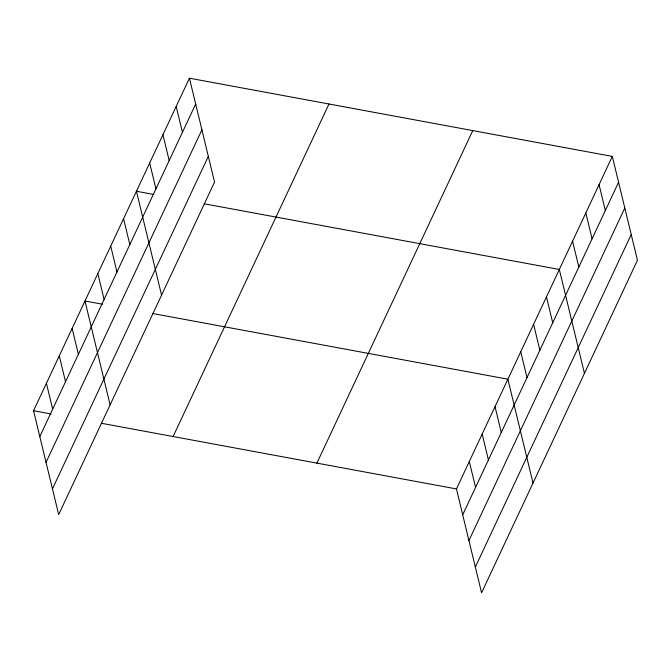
<?xml version="1.0" encoding="UTF-8"?>
<svg xmlns="http://www.w3.org/2000/svg" width="671" height="671" viewBox="0 0 671 671"><rect width="100%" height="100%" fill="white"/><g stroke="black" fill="none" stroke-linecap="round" stroke-linejoin="round"><path stroke-width="1.01" d="M189.423 78.197L214.552 182.067L58.679 514.598L33.55 410.727L189.423 78.197L612.321 156.402L637.45 260.273L481.577 592.803L456.448 488.933L612.321 156.402M39.807 436.595L195.68 104.055M46.039 462.336L201.912 129.797M52.455 488.857L208.329 156.326M173.11 436.536L328.983 104.005M316.888 463.124L472.761 130.593M462.705 514.8L618.578 182.269M468.928 540.541L624.802 208.01M475.345 567.062L631.218 234.531M153.869 194.481L136.431 191.252L161.56 295.123M204.152 203.783L559.32 269.465L584.449 373.336M102.437 304.215L84.991 300.994L110.119 404.865M152.711 313.516L507.888 379.199L533.017 483.07M33.55 410.727L50.996 413.948M101.279 423.25L456.448 488.933M599.069 184.668L605.326 210.535M585.825 212.933L592.082 238.801M572.573 241.199L578.83 267.066M546.462 296.901L552.719 322.759M533.604 324.328L539.861 350.195M520.746 351.763L527.003 377.63M495.022 406.634L501.279 432.501M482.164 434.07L488.421 459.929M469.306 461.497L475.563 487.364M176.179 106.463L182.437 132.321M162.927 134.72L169.184 160.587M149.675 162.986L155.932 188.853M123.565 218.687L129.822 244.554M110.707 246.123L116.964 271.99M97.849 273.558L104.106 299.425M72.132 328.421L78.39 354.288M59.266 355.856L65.523 381.724M46.408 383.292L52.665 409.159"/></g></svg>
